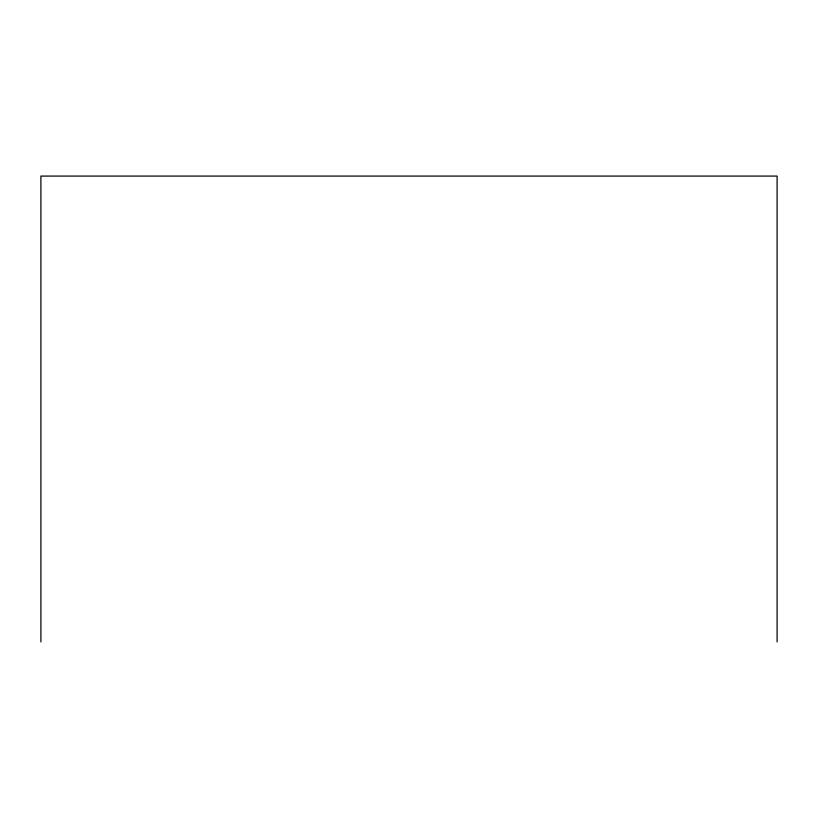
<?xml version="1.0" encoding="UTF-8"?>
<svg xmlns="http://www.w3.org/2000/svg" width="818" height="818" viewBox="0 0 818 818"><rect width="100%" height="100%" fill="white"/><g stroke="black" fill="none" stroke-linecap="round" stroke-linejoin="round"><path stroke-width="1.23" d="M777.1 641.915L777.1 176.085L40.9 176.085L40.9 641.915"/></g></svg>
